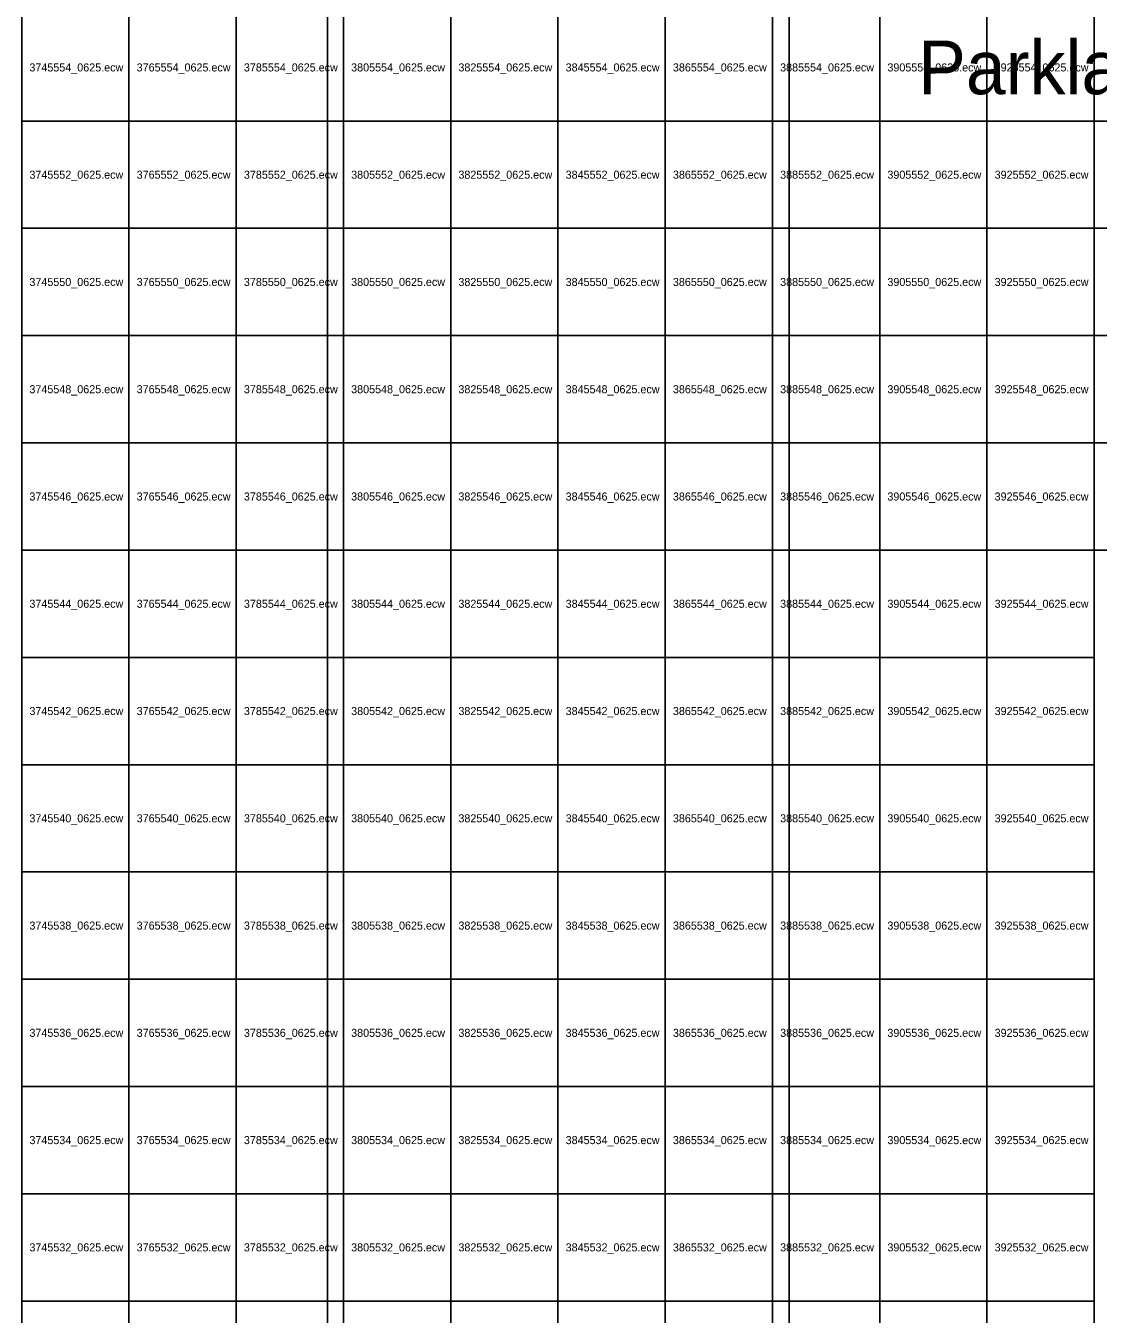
# Model space of a CAD drawing. Extents: x 107949 to 1196143, y 5299996 to 6786672.
# Drawn here: x 374078 to 394078, y 5531754 to 5555777 of the extents above; entities that cross this region are included whole.
import ezdxf

# ---------------------------------------------------------------- set-up
doc = ezdxf.new("R2010")
doc.units = 0
doc.layers.add('Raster_Image_Grids', color=7, linetype='Continuous')

msp = doc.modelspace()

# ---------------------------------------------------------------- linework, layer by layer
at = {"layer": 'Raster_Image_Grids'}
for points in [[(388315, 5687699), (153895, 5687699), (153895, 5462759), (388315, 5462759)], [(388315, 5687699), (153895, 5687699), (153895, 5462759), (388315, 5462759)], [(608844, 5679621), (379704, 5679621), (379704, 5460801), (608844, 5460801)], [(608844, 5679621), (379704, 5679621), (379704, 5460801), (608844, 5460801)], [(376002, 5556000), (374002, 5556000), (374002, 5554000), (376002, 5554000)], [(378002, 5556000), (376002, 5556000), (376002, 5554000), (378002, 5554000)], [(380002, 5556000), (378002, 5556000), (378002, 5554000), (380002, 5554000)], [(382002, 5556000), (380002, 5556000), (380002, 5554000), (382002, 5554000)], [(384002, 5556000), (382002, 5556000), (382002, 5554000), (384002, 5554000)], [(386002, 5556000), (384002, 5556000), (384002, 5554000), (386002, 5554000)], [(388002, 5556000), (386002, 5556000), (386002, 5554000), (388002, 5554000)], [(390002, 5556000), (388002, 5556000), (388002, 5554000), (390002, 5554000)], [(392002, 5556000), (390002, 5556000), (390002, 5554000), (392002, 5554000)], [(394002, 5556000), (392002, 5556000), (392002, 5554000), (394002, 5554000)], [(396002, 5556000), (394002, 5556000), (394002, 5554000), (396002, 5554000)], [(376002, 5554000), (374002, 5554000), (374002, 5552000), (376002, 5552000)], [(378002, 5554000), (376002, 5554000), (376002, 5552000), (378002, 5552000)], [(380002, 5554000), (378002, 5554000), (378002, 5552000), (380002, 5552000)], [(382002, 5554000), (380002, 5554000), (380002, 5552000), (382002, 5552000)], [(384002, 5554000), (382002, 5554000), (382002, 5552000), (384002, 5552000)], [(386002, 5554000), (384002, 5554000), (384002, 5552000), (386002, 5552000)], [(388002, 5554000), (386002, 5554000), (386002, 5552000), (388002, 5552000)], [(390002, 5554000), (388002, 5554000), (388002, 5552000), (390002, 5552000)], [(392002, 5554000), (390002, 5554000), (390002, 5552000), (392002, 5552000)], [(394002, 5554000), (392002, 5554000), (392002, 5552000), (394002, 5552000)], [(396002, 5554000), (394002, 5554000), (394002, 5552000), (396002, 5552000)], [(376002, 5552000), (374002, 5552000), (374002, 5550000), (376002, 5550000)], [(378002, 5552000), (376002, 5552000), (376002, 5550000), (378002, 5550000)], [(380002, 5552000), (378002, 5552000), (378002, 5550000), (380002, 5550000)], [(382002, 5552000), (380002, 5552000), (380002, 5550000), (382002, 5550000)], [(384002, 5552000), (382002, 5552000), (382002, 5550000), (384002, 5550000)], [(386002, 5552000), (384002, 5552000), (384002, 5550000), (386002, 5550000)], [(388002, 5552000), (386002, 5552000), (386002, 5550000), (388002, 5550000)], [(390002, 5552000), (388002, 5552000), (388002, 5550000), (390002, 5550000)], [(392002, 5552000), (390002, 5552000), (390002, 5550000), (392002, 5550000)], [(394002, 5552000), (392002, 5552000), (392002, 5550000), (394002, 5550000)], [(396002, 5552000), (394002, 5552000), (394002, 5550000), (396002, 5550000)], [(376002, 5550000), (374002, 5550000), (374002, 5548000), (376002, 5548000)], [(378002, 5550000), (376002, 5550000), (376002, 5548000), (378002, 5548000)], [(380002, 5550000), (378002, 5550000), (378002, 5548000), (380002, 5548000)], [(382002, 5550000), (380002, 5550000), (380002, 5548000), (382002, 5548000)], [(384002, 5550000), (382002, 5550000), (382002, 5548000), (384002, 5548000)], [(386002, 5550000), (384002, 5550000), (384002, 5548000), (386002, 5548000)], [(388002, 5550000), (386002, 5550000), (386002, 5548000), (388002, 5548000)], [(390002, 5550000), (388002, 5550000), (388002, 5548000), (390002, 5548000)], [(392002, 5550000), (390002, 5550000), (390002, 5548000), (392002, 5548000)], [(394002, 5550000), (392002, 5550000), (392002, 5548000), (394002, 5548000)], [(396002, 5550000), (394002, 5550000), (394002, 5548000), (396002, 5548000)], [(376002, 5548000), (374002, 5548000), (374002, 5546000), (376002, 5546000)], [(378002, 5548000), (376002, 5548000), (376002, 5546000), (378002, 5546000)], [(380002, 5548000), (378002, 5548000), (378002, 5546000), (380002, 5546000)], [(382002, 5548000), (380002, 5548000), (380002, 5546000), (382002, 5546000)], [(384002, 5548000), (382002, 5548000), (382002, 5546000), (384002, 5546000)], [(386002, 5548000), (384002, 5548000), (384002, 5546000), (386002, 5546000)], [(388002, 5548000), (386002, 5548000), (386002, 5546000), (388002, 5546000)], [(390002, 5548000), (388002, 5548000), (388002, 5546000), (390002, 5546000)], [(392002, 5548000), (390002, 5548000), (390002, 5546000), (392002, 5546000)], [(394002, 5548000), (392002, 5548000), (392002, 5546000), (394002, 5546000)], [(396002, 5548000), (394002, 5548000), (394002, 5546000), (396002, 5546000)], [(376002, 5546000), (374002, 5546000), (374002, 5544000), (376002, 5544000)], [(378002, 5546000), (376002, 5546000), (376002, 5544000), (378002, 5544000)], [(380002, 5546000), (378002, 5546000), (378002, 5544000), (380002, 5544000)], [(382002, 5546000), (380002, 5546000), (380002, 5544000), (382002, 5544000)], [(384002, 5546000), (382002, 5546000), (382002, 5544000), (384002, 5544000)], [(386002, 5546000), (384002, 5546000), (384002, 5544000), (386002, 5544000)], [(388002, 5546000), (386002, 5546000), (386002, 5544000), (388002, 5544000)], [(390002, 5546000), (388002, 5546000), (388002, 5544000), (390002, 5544000)], [(392002, 5546000), (390002, 5546000), (390002, 5544000), (392002, 5544000)], [(394002, 5546000), (392002, 5546000), (392002, 5544000), (394002, 5544000)], [(376002, 5544000), (374002, 5544000), (374002, 5542000), (376002, 5542000)], [(378002, 5544000), (376002, 5544000), (376002, 5542000), (378002, 5542000)], [(380002, 5544000), (378002, 5544000), (378002, 5542000), (380002, 5542000)], [(382002, 5544000), (380002, 5544000), (380002, 5542000), (382002, 5542000)], [(384002, 5544000), (382002, 5544000), (382002, 5542000), (384002, 5542000)], [(386002, 5544000), (384002, 5544000), (384002, 5542000), (386002, 5542000)], [(388002, 5544000), (386002, 5544000), (386002, 5542000), (388002, 5542000)], [(390002, 5544000), (388002, 5544000), (388002, 5542000), (390002, 5542000)], [(392002, 5544000), (390002, 5544000), (390002, 5542000), (392002, 5542000)], [(394002, 5544000), (392002, 5544000), (392002, 5542000), (394002, 5542000)], [(376002, 5542000), (374002, 5542000), (374002, 5540000), (376002, 5540000)], [(378002, 5542000), (376002, 5542000), (376002, 5540000), (378002, 5540000)], [(380002, 5542000), (378002, 5542000), (378002, 5540000), (380002, 5540000)], [(382002, 5542000), (380002, 5542000), (380002, 5540000), (382002, 5540000)], [(384002, 5542000), (382002, 5542000), (382002, 5540000), (384002, 5540000)], [(386002, 5542000), (384002, 5542000), (384002, 5540000), (386002, 5540000)], [(388002, 5542000), (386002, 5542000), (386002, 5540000), (388002, 5540000)], [(390002, 5542000), (388002, 5542000), (388002, 5540000), (390002, 5540000)], [(392002, 5542000), (390002, 5542000), (390002, 5540000), (392002, 5540000)], [(394002, 5542000), (392002, 5542000), (392002, 5540000), (394002, 5540000)], [(376002, 5540000), (374002, 5540000), (374002, 5538000), (376002, 5538000)], [(378002, 5540000), (376002, 5540000), (376002, 5538000), (378002, 5538000)], [(380002, 5540000), (378002, 5540000), (378002, 5538000), (380002, 5538000)], [(382002, 5540000), (380002, 5540000), (380002, 5538000), (382002, 5538000)], [(384002, 5540000), (382002, 5540000), (382002, 5538000), (384002, 5538000)], [(386002, 5540000), (384002, 5540000), (384002, 5538000), (386002, 5538000)], [(388002, 5540000), (386002, 5540000), (386002, 5538000), (388002, 5538000)], [(390002, 5540000), (388002, 5540000), (388002, 5538000), (390002, 5538000)], [(392002, 5540000), (390002, 5540000), (390002, 5538000), (392002, 5538000)], [(394002, 5540000), (392002, 5540000), (392002, 5538000), (394002, 5538000)], [(376002, 5538000), (374002, 5538000), (374002, 5536000), (376002, 5536000)], [(378002, 5538000), (376002, 5538000), (376002, 5536000), (378002, 5536000)], [(380002, 5538000), (378002, 5538000), (378002, 5536000), (380002, 5536000)], [(382002, 5538000), (380002, 5538000), (380002, 5536000), (382002, 5536000)], [(384002, 5538000), (382002, 5538000), (382002, 5536000), (384002, 5536000)], [(386002, 5538000), (384002, 5538000), (384002, 5536000), (386002, 5536000)], [(388002, 5538000), (386002, 5538000), (386002, 5536000), (388002, 5536000)], [(390002, 5538000), (388002, 5538000), (388002, 5536000), (390002, 5536000)], [(392002, 5538000), (390002, 5538000), (390002, 5536000), (392002, 5536000)], [(394002, 5538000), (392002, 5538000), (392002, 5536000), (394002, 5536000)], [(376002, 5536000), (374002, 5536000), (374002, 5534000), (376002, 5534000)], [(378002, 5536000), (376002, 5536000), (376002, 5534000), (378002, 5534000)], [(380002, 5536000), (378002, 5536000), (378002, 5534000), (380002, 5534000)], [(382002, 5536000), (380002, 5536000), (380002, 5534000), (382002, 5534000)], [(384002, 5536000), (382002, 5536000), (382002, 5534000), (384002, 5534000)], [(386002, 5536000), (384002, 5536000), (384002, 5534000), (386002, 5534000)], [(388002, 5536000), (386002, 5536000), (386002, 5534000), (388002, 5534000)], [(390002, 5536000), (388002, 5536000), (388002, 5534000), (390002, 5534000)], [(392002, 5536000), (390002, 5536000), (390002, 5534000), (392002, 5534000)], [(394002, 5536000), (392002, 5536000), (392002, 5534000), (394002, 5534000)], [(376002, 5534000), (374002, 5534000), (374002, 5532000), (376002, 5532000)], [(378002, 5534000), (376002, 5534000), (376002, 5532000), (378002, 5532000)], [(380002, 5534000), (378002, 5534000), (378002, 5532000), (380002, 5532000)], [(382002, 5534000), (380002, 5534000), (380002, 5532000), (382002, 5532000)], [(384002, 5534000), (382002, 5534000), (382002, 5532000), (384002, 5532000)], [(386002, 5534000), (384002, 5534000), (384002, 5532000), (386002, 5532000)], [(388002, 5534000), (386002, 5534000), (386002, 5532000), (388002, 5532000)], [(390002, 5534000), (388002, 5534000), (388002, 5532000), (390002, 5532000)], [(392002, 5534000), (390002, 5534000), (390002, 5532000), (392002, 5532000)], [(394002, 5534000), (392002, 5534000), (392002, 5532000), (394002, 5532000)], [(376002, 5532000), (374002, 5532000), (374002, 5530000), (376002, 5530000)], [(378002, 5532000), (376002, 5532000), (376002, 5530000), (378002, 5530000)], [(380002, 5532000), (378002, 5532000), (378002, 5530000), (380002, 5530000)], [(382002, 5532000), (380002, 5532000), (380002, 5530000), (382002, 5530000)], [(384002, 5532000), (382002, 5532000), (382002, 5530000), (384002, 5530000)], [(386002, 5532000), (384002, 5532000), (384002, 5530000), (386002, 5530000)], [(388002, 5532000), (386002, 5532000), (386002, 5530000), (388002, 5530000)], [(390002, 5532000), (388002, 5532000), (388002, 5530000), (390002, 5530000)], [(392002, 5532000), (390002, 5532000), (390002, 5530000), (392002, 5530000)], [(394002, 5532000), (392002, 5532000), (392002, 5530000), (394002, 5530000)]]:
    msp.add_lwpolyline(points, close=True, dxfattribs=at)

# ---------------------------------------------------------------- texts
for s, height, p in [('Parkland_6.sid', 1000, (390717.277, 5554500)), ('3745554_0625.ecw', 150, (374145.404, 5554925)), ('3765554_0625.ecw', 150, (376145.404, 5554925)), ('3785554_0625.ecw', 150, (378145.404, 5554925)), ('3805554_0625.ecw', 150, (380145.404, 5554925)), ('3825554_0625.ecw', 150, (382145.404, 5554925)), ('3845554_0625.ecw', 150, (384145.404, 5554925)), ('3865554_0625.ecw', 150, (386145.404, 5554925)), ('3885554_0625.ecw', 150, (388145.404, 5554925)), ('3905554_0625.ecw', 150, (390145.404, 5554925)), ('3925554_0625.ecw', 150, (392145.404, 5554925)), ('3745552_0625.ecw', 150, (374145.404, 5552925)), ('3765552_0625.ecw', 150, (376145.404, 5552925)), ('3785552_0625.ecw', 150, (378145.404, 5552925)), ('3805552_0625.ecw', 150, (380145.404, 5552925)), ('3825552_0625.ecw', 150, (382145.404, 5552925)), ('3845552_0625.ecw', 150, (384145.404, 5552925)), ('3865552_0625.ecw', 150, (386145.404, 5552925)), ('3885552_0625.ecw', 150, (388145.404, 5552925)), ('3905552_0625.ecw', 150, (390145.404, 5552925)), ('3925552_0625.ecw', 150, (392145.404, 5552925)), ('3745550_0625.ecw', 150, (374145.404, 5550925)), ('3765550_0625.ecw', 150, (376145.404, 5550925)), ('3785550_0625.ecw', 150, (378145.404, 5550925)), ('3805550_0625.ecw', 150, (380145.404, 5550925)), ('3825550_0625.ecw', 150, (382145.404, 5550925)), ('3845550_0625.ecw', 150, (384145.404, 5550925)), ('3865550_0625.ecw', 150, (386145.404, 5550925)), ('3885550_0625.ecw', 150, (388145.404, 5550925)), ('3905550_0625.ecw', 150, (390145.404, 5550925)), ('3925550_0625.ecw', 150, (392145.404, 5550925)), ('3745548_0625.ecw', 150, (374145.404, 5548925)), ('3765548_0625.ecw', 150, (376145.404, 5548925)), ('3785548_0625.ecw', 150, (378145.404, 5548925)), ('3805548_0625.ecw', 150, (380145.404, 5548925)), ('3825548_0625.ecw', 150, (382145.404, 5548925)), ('3845548_0625.ecw', 150, (384145.404, 5548925)), ('3865548_0625.ecw', 150, (386145.404, 5548925)), ('3885548_0625.ecw', 150, (388145.404, 5548925)), ('3905548_0625.ecw', 150, (390145.404, 5548925)), ('3925548_0625.ecw', 150, (392145.404, 5548925)), ('3745546_0625.ecw', 150, (374145.404, 5546925)), ('3765546_0625.ecw', 150, (376145.404, 5546925)), ('3785546_0625.ecw', 150, (378145.404, 5546925)), ('3805546_0625.ecw', 150, (380145.404, 5546925)), ('3825546_0625.ecw', 150, (382145.404, 5546925)), ('3845546_0625.ecw', 150, (384145.404, 5546925)), ('3865546_0625.ecw', 150, (386145.404, 5546925)), ('3885546_0625.ecw', 150, (388145.404, 5546925)), ('3905546_0625.ecw', 150, (390145.404, 5546925)), ('3925546_0625.ecw', 150, (392145.404, 5546925)), ('3745544_0625.ecw', 150, (374145.404, 5544925)), ('3765544_0625.ecw', 150, (376145.404, 5544925)), ('3785544_0625.ecw', 150, (378145.404, 5544925)), ('3805544_0625.ecw', 150, (380145.404, 5544925)), ('3825544_0625.ecw', 150, (382145.404, 5544925)), ('3845544_0625.ecw', 150, (384145.404, 5544925)), ('3865544_0625.ecw', 150, (386145.404, 5544925)), ('3885544_0625.ecw', 150, (388145.404, 5544925)), ('3905544_0625.ecw', 150, (390145.404, 5544925)), ('3925544_0625.ecw', 150, (392145.404, 5544925)), ('3745542_0625.ecw', 150, (374145.404, 5542925)), ('3765542_0625.ecw', 150, (376145.404, 5542925)), ('3785542_0625.ecw', 150, (378145.404, 5542925)), ('3805542_0625.ecw', 150, (380145.404, 5542925)), ('3825542_0625.ecw', 150, (382145.404, 5542925)), ('3845542_0625.ecw', 150, (384145.404, 5542925)), ('3865542_0625.ecw', 150, (386145.404, 5542925)), ('3885542_0625.ecw', 150, (388145.404, 5542925)), ('3905542_0625.ecw', 150, (390145.404, 5542925)), ('3925542_0625.ecw', 150, (392145.404, 5542925)), ('3745540_0625.ecw', 150, (374145.404, 5540925)), ('3765540_0625.ecw', 150, (376145.404, 5540925)), ('3785540_0625.ecw', 150, (378145.404, 5540925)), ('3805540_0625.ecw', 150, (380145.404, 5540925)), ('3825540_0625.ecw', 150, (382145.404, 5540925)), ('3845540_0625.ecw', 150, (384145.404, 5540925)), ('3865540_0625.ecw', 150, (386145.404, 5540925)), ('3885540_0625.ecw', 150, (388145.404, 5540925)), ('3905540_0625.ecw', 150, (390145.404, 5540925)), ('3925540_0625.ecw', 150, (392145.404, 5540925)), ('3745538_0625.ecw', 150, (374145.404, 5538925)), ('3765538_0625.ecw', 150, (376145.404, 5538925)), ('3785538_0625.ecw', 150, (378145.404, 5538925)), ('3805538_0625.ecw', 150, (380145.404, 5538925)), ('3825538_0625.ecw', 150, (382145.404, 5538925)), ('3845538_0625.ecw', 150, (384145.404, 5538925)), ('3865538_0625.ecw', 150, (386145.404, 5538925)), ('3885538_0625.ecw', 150, (388145.404, 5538925)), ('3905538_0625.ecw', 150, (390145.404, 5538925)), ('3925538_0625.ecw', 150, (392145.404, 5538925)), ('3745536_0625.ecw', 150, (374145.404, 5536925)), ('3765536_0625.ecw', 150, (376145.404, 5536925)), ('3785536_0625.ecw', 150, (378145.404, 5536925)), ('3805536_0625.ecw', 150, (380145.404, 5536925)), ('3825536_0625.ecw', 150, (382145.404, 5536925)), ('3845536_0625.ecw', 150, (384145.404, 5536925)), ('3865536_0625.ecw', 150, (386145.404, 5536925)), ('3885536_0625.ecw', 150, (388145.404, 5536925)), ('3905536_0625.ecw', 150, (390145.404, 5536925)), ('3925536_0625.ecw', 150, (392145.404, 5536925)), ('3745534_0625.ecw', 150, (374145.404, 5534925)), ('3765534_0625.ecw', 150, (376145.404, 5534925)), ('3785534_0625.ecw', 150, (378145.404, 5534925)), ('3805534_0625.ecw', 150, (380145.404, 5534925)), ('3825534_0625.ecw', 150, (382145.404, 5534925)), ('3845534_0625.ecw', 150, (384145.404, 5534925)), ('3865534_0625.ecw', 150, (386145.404, 5534925)), ('3885534_0625.ecw', 150, (388145.404, 5534925)), ('3905534_0625.ecw', 150, (390145.404, 5534925)), ('3925534_0625.ecw', 150, (392145.404, 5534925)), ('3745532_0625.ecw', 150, (374145.404, 5532925)), ('3765532_0625.ecw', 150, (376145.404, 5532925)), ('3785532_0625.ecw', 150, (378145.404, 5532925)), ('3805532_0625.ecw', 150, (380145.404, 5532925)), ('3825532_0625.ecw', 150, (382145.404, 5532925)), ('3845532_0625.ecw', 150, (384145.404, 5532925)), ('3865532_0625.ecw', 150, (386145.404, 5532925)), ('3885532_0625.ecw', 150, (388145.404, 5532925)), ('3905532_0625.ecw', 150, (390145.404, 5532925)), ('3925532_0625.ecw', 150, (392145.404, 5532925))]:
    msp.add_text(s, height=height, dxfattribs=at).set_placement(p)

doc.saveas('drawing.dxf')
